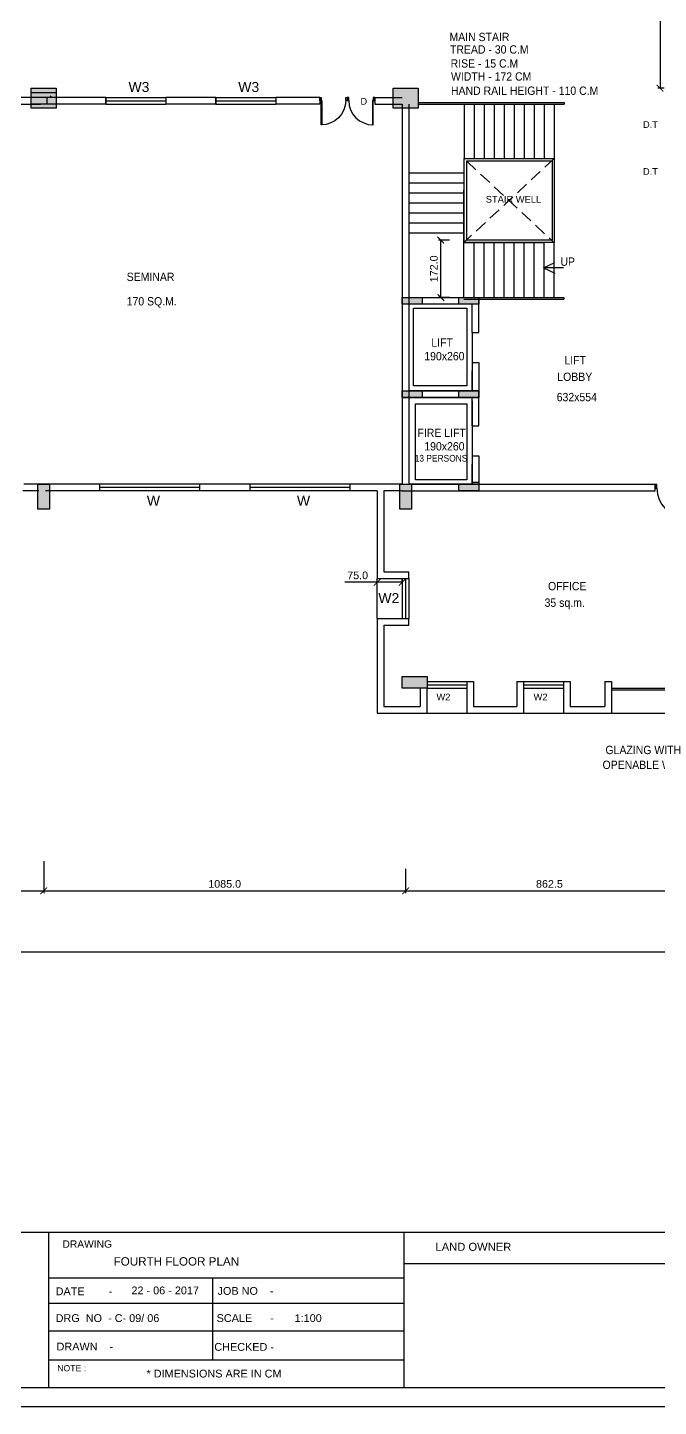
# Model space of a CAD drawing. Extents: x 53439 to 79867, y -144071 to -73305.
# Drawn here: x 70284 to 72176, y -88435 to -84301 of the extents above; entities that cross this region are included whole.
import ezdxf

# ---------------------------------------------------------------- set-up
doc = ezdxf.new("R2010")
doc.units = 0
doc.header["$LTSCALE"] = 0.1
doc.header["$MEASUREMENT"] = 0
doc.header["$PDMODE"] = 35
doc.header["$PDSIZE"] = -0.8
doc.linetypes.add('HIDDEN', pattern=[0.375, 0.25, -0.125])
doc.layers.get('0').update_dxf_attribs({"linetype": 'CONTINUOUS'})
doc.layers.get('DEFPOINTS').update_dxf_attribs({"linetype": 'CONTINUOUS'})
for name, color, linetype in [('BOR', 200, 'CONTINUOUS'), ('BOR1', 230, 'CONTINUOUS'), ('COR_HA', 40, 'CONTINUOUS'), ('DOOR', 30, 'CONTINUOUS'), ('LAYER4', 130, 'CONTINUOUS'), ('STAIR', 142, 'CONTINUOUS'), ('TEXT', 7, 'CONTINUOUS'), ('TEXT-3', 130, 'CONTINUOUS'), ('THIN_HA', 253, 'CONTINUOUS'), ('WALL', 6, 'CONTINUOUS'), ('WIN', 102, 'CONTINUOUS')]:
    doc.layers.add(name, color=color, linetype=linetype)
doc.styles.add('1MM', font='arial.ttf')
doc.styles.add('2MM', font='arial.ttf', dxfattribs={"height": 100})
doc.styles.add('3MM', font='arial.ttf')
doc.styles.add('DIM', font='arial.ttf', dxfattribs={"width": 0.7, "height": 1})
doc.styles.add('DUTCH', font='arial.ttf')
doc.dimstyles.new('KRI', dxfattribs={"dimtxt": 23, "dimasz": 20, "dimexe": 7, "dimexo": 0, "dimgap": 9, "dimtad": 1, "dimdec": 1, "dimzin": 1, "dimtxsty": '1MM', "dimblk": 'ARCHTICK', "dimcen": 0.5, "dimclrd": 252, "dimclre": 252, "dimclrt": 7, "dimaunit": 1, "dimadec": 8, "dimazin": 3, "dimtfac": 1, "dimtdec": 1, "dimtmove": 0, "dimatfit": 3})

# ---------------------------------------------------------------- blocks, each defined once
blk = doc.blocks.new('A$C764D24B9')
at = {"layer": 'DOOR'}
for points in [[(0.056, 0.111), (0.083, 0.111), (0.083, 1), (0.056, 1)], [(0, 0), (0.056, 0), (0.056, 0.111), (0, 0.111)], [(0.944, 0), (1, 0), (1, 0.111), (0.944, 0.111)]]:
    blk.add_lwpolyline(points, close=True, dxfattribs=at)
blk.add_arc((0.056, 0.111), 0.889, 0, 90, dxfattribs=at)
blk = doc.blocks.new('COL')
at = {"layer": 'LAYER4', "linetype": 'CONTINUOUS', "ltscale": 0.1}
blk.add_hatch(color=256, dxfattribs=at).paths.add_polyline_path([(3474.816, -1756.199), (3474.816, -1755.999), (3475.416, -1755.999), (3475.416, -1756.199)])
blk.add_lwpolyline([(3474.816, -1756.199), (3474.816, -1755.999), (3475.416, -1755.999), (3475.416, -1756.199)], close=True, dxfattribs=at)
blk = doc.blocks.new('_ARCHTICK')
at = {"layer": 'WALL', "color": 0, "const_width": 0.15}
blk.add_lwpolyline([(-0.5, -0.5), (0.5, 0.5)], dxfattribs=at)
blk = doc.blocks.new('*D318')
at = {"layer": 'DEFPOINTS', "color": 0, "linetype": 'CONTINUOUS', "ltscale": 0.1}
for p in [(71332.4, -85964.1, -8.8), (71332.4, -85964.1), (71407.4, -85964.1, -8.6)]:
    blk.add_point(p, dxfattribs=at)
at = {"layer": 'LAYER4', "color": 252, "linetype": 'CONTINUOUS', "ltscale": 0.1}
for p, q in [((71332.4, -85964.1), (71332.4, -85957.1)), ((71407.4, -85964.1), (71407.4, -85957.1)), ((71332.4, -85964.1), (71234.9, -85964.1)), ((71407.4, -85964.1), (71332.4, -85964.1))]:
    blk.add_line(p, q, dxfattribs=at)
at = {"layer": 'LAYER4', "color": 252, "linetype": 'CONTINUOUS', "ltscale": 0.1, "xscale": 20, "yscale": 20, "zscale": 20}
for p, rotation in [((71332.4, -85964.1), 179.9999999999555), ((71407.4, -85964.1), 359.9999999999555)]:
    blk.add_blockref('_ARCHTICK', p, dxfattribs=dict(at, rotation=rotation))
at = {"layer": 'LAYER4', "color": 7, "linetype": 'CONTINUOUS', "ltscale": 0.1, "insert": (71273.6, -85943.3), "char_height": 23, "attachment_point": 5, "style": '1MM'}
blk.add_mtext('75.0', dxfattribs=at)
blk = doc.blocks.new('YTTU')
at = {"layer": 'THIN_HA', "linetype": 'CONTINUOUS', "ltscale": 0.1}
blk.add_hatch(color=2, dxfattribs=at).paths.add_polyline_path([(-6879.58, -1156.369), (-6878.83, -1156.369), (-6878.83, -1156.969), (-6879.58, -1156.969)])
at = {"layer": 'THIN_HA', "color": 2, "linetype": 'CONTINUOUS', "ltscale": 0.1}
blk.add_lwpolyline([(-6879.58, -1156.369), (-6878.83, -1156.369), (-6878.83, -1156.969), (-6879.58, -1156.969)], close=True, dxfattribs=at)
blk = doc.blocks.new('HYTYH')
at = {"layer": 'THIN_HA', "linetype": 'CONTINUOUS', "ltscale": 0.1}
for points in [[(-6813.605, -1162.645), (-6813.605, -1162.845), (-6814.205, -1162.845), (-6814.205, -1162.645)], [(-6811.905, -1162.645), (-6811.905, -1162.845), (-6812.505, -1162.845), (-6812.505, -1162.645)], [(-6813.605, -1165.444), (-6813.605, -1165.644), (-6814.205, -1165.644), (-6814.205, -1165.444)], [(-6811.905, -1165.445), (-6811.905, -1165.645), (-6812.505, -1165.645), (-6812.505, -1165.445)], [(-6825.13, -1168.239), (-6824.78, -1168.239), (-6824.78, -1168.989), (-6825.13, -1168.989)], [(-6814.28, -1168.244), (-6813.93, -1168.244), (-6813.93, -1168.994), (-6814.28, -1168.994)], [(-6811.905, -1168.244), (-6811.905, -1168.444), (-6812.505, -1168.444), (-6812.505, -1168.244)], [(-6814.205, -1174.355), (-6814.205, -1174.005), (-6813.455, -1174.005), (-6813.455, -1174.355)]]:
    blk.add_hatch(color=2, dxfattribs=at).paths.add_polyline_path(points)
at = {"layer": 'THIN_HA', "color": 2, "linetype": 'CONTINUOUS', "ltscale": 0.1}
for points, elevation in [([(-6813.605, -1162.645), (-6813.605, -1162.845), (-6814.205, -1162.845), (-6814.205, -1162.645)], 0.108), ([(-6811.905, -1162.645), (-6811.905, -1162.845), (-6812.505, -1162.845), (-6812.505, -1162.645)], 0.108), ([(-6813.605, -1165.444), (-6813.605, -1165.644), (-6814.205, -1165.644), (-6814.205, -1165.444)], 0), ([(-6811.905, -1165.445), (-6811.905, -1165.645), (-6812.505, -1165.645), (-6812.505, -1165.445)], 0.108), ([(-6811.905, -1168.244), (-6811.905, -1168.444), (-6812.505, -1168.444), (-6812.505, -1168.244)], 0)]:
    blk.add_lwpolyline(points, close=True, dxfattribs=dict(at, elevation=elevation))
for points in [[(-6825.13, -1168.239), (-6824.78, -1168.239), (-6824.78, -1168.989), (-6825.13, -1168.989)], [(-6814.28, -1168.244), (-6813.93, -1168.244), (-6813.93, -1168.994), (-6814.28, -1168.994)], [(-6814.205, -1174.355), (-6814.205, -1174.005), (-6813.455, -1174.005), (-6813.455, -1174.355)]]:
    blk.add_lwpolyline(points, close=True, dxfattribs=at)
at = {"layer": 'THIN_HA', "color": 2, "linetype": 'CONTINUOUS'}
for p in [(54.25, 0), (65.1, 0)]:
    blk.add_blockref('YTTU', p, dxfattribs=at)
blk = doc.blocks.new('*D306')
at = {"layer": 'DEFPOINTS', "color": 0, "linetype": 'CONTINUOUS', "ltscale": 0.1}
for p in [(70332.4, -86799.9), (69247.4, -86854.5), (70332.4, -86889.2)]:
    blk.add_point(p, dxfattribs=at)
at = {"layer": 'WIN', "color": 252, "linetype": 'CONTINUOUS', "ltscale": 0.1}
for p, q in [((70332.4, -86799.9), (70332.4, -86896.2)), ((69247.4, -86854.5), (69247.4, -86896.2)), ((69247.4, -86889.2), (70332.4, -86889.2))]:
    blk.add_line(p, q, dxfattribs=at)
at = {"layer": 'WIN', "color": 252, "linetype": 'CONTINUOUS', "ltscale": 0.1, "xscale": 20, "yscale": 20, "zscale": 20, "rotation": 180}
blk.add_blockref('_ARCHTICK', (69247.4, -86889.2), dxfattribs=at)
at = {"layer": 'WIN', "color": 252, "linetype": 'CONTINUOUS', "ltscale": 0.1, "xscale": 20, "yscale": 20, "zscale": 20}
blk.add_blockref('_ARCHTICK', (70332.4, -86889.2), dxfattribs=at)
at = {"layer": 'WIN', "color": 7, "linetype": 'CONTINUOUS', "ltscale": 0.1, "insert": (69789.9, -86868.5), "char_height": 23, "attachment_point": 5, "style": '1MM'}
blk.add_mtext('1085.0', dxfattribs=at)
blk = doc.blocks.new('*D307')
at = {"layer": 'DEFPOINTS', "color": 0, "linetype": 'CONTINUOUS', "ltscale": 0.1}
for p in [(70332.4, -86799.9), (71417.4, -86822.9), (71417.4, -86889.2)]:
    blk.add_point(p, dxfattribs=at)
at = {"layer": 'WIN', "color": 252, "linetype": 'CONTINUOUS', "ltscale": 0.1}
for p, q in [((70332.4, -86799.9), (70332.4, -86896.2)), ((71417.4, -86822.9), (71417.4, -86896.2)), ((70332.4, -86889.2), (71417.4, -86889.2))]:
    blk.add_line(p, q, dxfattribs=at)
at = {"layer": 'WIN', "color": 252, "linetype": 'CONTINUOUS', "ltscale": 0.1, "xscale": 20, "yscale": 20, "zscale": 20, "rotation": 180}
blk.add_blockref('_ARCHTICK', (70332.4, -86889.2), dxfattribs=at)
at = {"layer": 'WIN', "color": 252, "linetype": 'CONTINUOUS', "ltscale": 0.1, "xscale": 20, "yscale": 20, "zscale": 20}
blk.add_blockref('_ARCHTICK', (71417.4, -86889.2), dxfattribs=at)
at = {"layer": 'WIN', "color": 7, "linetype": 'CONTINUOUS', "ltscale": 0.1, "insert": (70874.9, -86868.5), "char_height": 23, "attachment_point": 5, "style": '1MM'}
blk.add_mtext('1085.0', dxfattribs=at)
blk = doc.blocks.new('*D308')
at = {"layer": 'DEFPOINTS', "color": 0, "linetype": 'CONTINUOUS', "ltscale": 0.1}
for p in [(71417.4, -86822.9), (72279.9, -86787.5), (72279.9, -86889.2)]:
    blk.add_point(p, dxfattribs=at)
at = {"layer": 'WIN', "color": 252, "linetype": 'CONTINUOUS', "ltscale": 0.1}
for p, q in [((71417.4, -86822.9), (71417.4, -86896.2)), ((72279.9, -86787.5), (72279.9, -86896.2)), ((71417.4, -86889.2), (72279.9, -86889.2))]:
    blk.add_line(p, q, dxfattribs=at)
at = {"layer": 'WIN', "color": 252, "linetype": 'CONTINUOUS', "ltscale": 0.1, "xscale": 20, "yscale": 20, "zscale": 20, "rotation": 180}
blk.add_blockref('_ARCHTICK', (71417.4, -86889.2), dxfattribs=at)
at = {"layer": 'WIN', "color": 252, "linetype": 'CONTINUOUS', "ltscale": 0.1, "xscale": 20, "yscale": 20, "zscale": 20}
blk.add_blockref('_ARCHTICK', (72279.9, -86889.2), dxfattribs=at)
at = {"layer": 'WIN', "color": 7, "linetype": 'CONTINUOUS', "ltscale": 0.1, "insert": (71848.7, -86868.5), "char_height": 23, "attachment_point": 5, "style": '1MM'}
blk.add_mtext('862.5', dxfattribs=at)
blk = doc.blocks.new('*D311')
at = {"layer": 'DEFPOINTS', "color": 0, "linetype": 'CONTINUOUS', "ltscale": 0.1}
for p in [(60562.4, -86992), (74300.5, -86992, 0), (74300.5, -87072.2)]:
    blk.add_point(p, dxfattribs=at)
at = {"layer": 'WIN', "color": 252, "linetype": 'CONTINUOUS', "ltscale": 0.1}
for p, q in [((60562.4, -86992), (60562.4, -87079.2)), ((74300.5, -86992), (74300.5, -87079.2)), ((60562.4, -87072.2), (74300.5, -87072.2))]:
    blk.add_line(p, q, dxfattribs=at)
at = {"layer": 'WIN', "color": 252, "linetype": 'CONTINUOUS', "ltscale": 0.1, "xscale": 20, "yscale": 20, "zscale": 20, "rotation": 180}
blk.add_blockref('_ARCHTICK', (60562.4, -87072.2), dxfattribs=at)
at = {"layer": 'WIN', "color": 252, "linetype": 'CONTINUOUS', "ltscale": 0.1, "xscale": 20, "yscale": 20, "zscale": 20}
blk.add_blockref('_ARCHTICK', (74300.5, -87072.2), dxfattribs=at)
at = {"layer": 'WIN', "color": 7, "linetype": 'CONTINUOUS', "ltscale": 0.1, "insert": (67431.4, -87051.4), "char_height": 23, "attachment_point": 5, "style": '1MM'}
blk.add_mtext('13738.1', dxfattribs=at)
blk = doc.blocks.new('*D267')
at = {"layer": 'DEFPOINTS', "color": 0, "linetype": 'CONTINUOUS', "ltscale": 0.1}
for p in [(71523.1, -84938), (71549.4, -84938), (71549.4, -85110, 10.8)]:
    blk.add_point(p, dxfattribs=at)
at = {"layer": 'WALL', "color": 252, "linetype": 'CONTINUOUS', "ltscale": 0.1}
for p, q in [((71549.4, -84938), (71516.1, -84938)), ((71523.1, -85110), (71523.1, -84938)), ((71549.4, -85110), (71516.1, -85110))]:
    blk.add_line(p, q, dxfattribs=at)
at = {"layer": 'WALL', "color": 252, "linetype": 'CONTINUOUS', "ltscale": 0.1, "xscale": 20, "yscale": 20, "zscale": 20}
for p, rotation in [((71523.1, -84938), 90), ((71523.1, -85110), 270)]:
    blk.add_blockref('_ARCHTICK', p, dxfattribs=dict(at, rotation=rotation))
at = {"layer": 'WALL', "color": 7, "linetype": 'CONTINUOUS', "ltscale": 0.1, "insert": (71502.3, -85024), "char_height": 23, "attachment_point": 5, "rotation": 90, "style": '1MM'}
blk.add_mtext('172.0', dxfattribs=at)
blk = doc.blocks.new('*D421')
at = {"layer": 'DEFPOINTS', "color": 0, "linetype": 'CONTINUOUS', "ltscale": 0.1}
for p in [(72269.9, -83417.5), (72180.5, -84482.5), (72269.9, -84482.5)]:
    blk.add_point(p, dxfattribs=at)
at = {"layer": 'WALL', "color": 252, "ltscale": 0.1}
for p, q in [((72193, -83417.5), (72173.5, -83417.5)), ((72180.5, -83417.5), (72180.5, -84482.5)), ((72193, -84482.5), (72173.5, -84482.5))]:
    blk.add_line(p, q, dxfattribs=at)
at = {"layer": 'WALL', "color": 252, "linetype": 'CONTINUOUS', "ltscale": 0.1, "xscale": 20, "yscale": 20, "zscale": 20}
for p, rotation in [((72180.5, -83417.5), 90), ((72180.5, -84482.5), 270)]:
    blk.add_blockref('_ARCHTICK', p, dxfattribs=dict(at, rotation=rotation))
at = {"layer": 'WALL', "color": 7, "linetype": 'CONTINUOUS', "ltscale": 0.1, "insert": (72159.7, -83950), "char_height": 23, "attachment_point": 5, "rotation": 90, "style": '1MM'}
blk.add_mtext('1065.0', dxfattribs=at)

msp = doc.modelspace()

# ---------------------------------------------------------------- hatches: boundary and pattern name
at = {"layer": 'LAYER4', "linetype": 'CONTINUOUS', "ltscale": 0.1}
msp.add_hatch(color=7, dxfattribs=at).paths.add_polyline_path([(70294.89, -84529.99), (70294.89, -84494.99), (70369.89, -84494.99), (70369.89, -84529.99)])
msp.add_hatch(color=7, dxfattribs=at).paths.add_polyline_path([(70294.89, -84529.99), (70294.89, -84494.99), (70369.89, -84494.99), (70369.89, -84529.99)])
msp.add_hatch(color=7, dxfattribs=at).paths.add_polyline_path([(70294.89, -84529.99), (70294.89, -84494.99), (70369.89, -84494.99), (70369.89, -84529.99)])

# ---------------------------------------------------------------- linework, layer by layer
at = {"layer": 'BOR', "linetype": 'CONTINUOUS'}
for p, q in [((74621.25, -87913.79), (69062.52, -87913.79)), ((70346.98, -87913.79), (70346.98, -88378.68)), ((70346.98, -87913.79), (70346.98, -88378.68)), ((71412.21, -87913.79), (71412.21, -88378.68)), ((71412.21, -88006.6), (74621.25, -88006.6))]:
    msp.add_line(p, q, dxfattribs=at)
at = {"layer": 'BOR'}
msp.add_lwpolyline([(75675.95, -80187.4), (59468.14, -80187.4), (59468.14, -88378.68), (75675.95, -88378.68)], close=True, dxfattribs=at)
at = {"layer": 'BOR1'}
for p, q in [((70346.98, -88049.17), (71412.21, -88049.17)), ((70346.98, -88049.17), (71412.21, -88049.17)), ((70838.31, -88049.17), (70838.31, -88295.17)), ((70346.98, -88126.08), (71412.21, -88126.08)), ((70346.98, -88208.94), (71412.21, -88208.94)), ((70346.98, -88295.17), (71412.21, -88295.17))]:
    msp.add_line(p, q, dxfattribs=at)
msp.add_lwpolyline([(75732.48, -80130.87), (59411.61, -80130.87), (59411.61, -88435.21), (75732.48, -88435.21)], close=True, dxfattribs=at)
at = {"layer": 'COR_HA', "ltscale": 0.1}
msp.add_line((70352.03, -84510.64), (70354.83, -84505.79), dxfattribs=at)
at = {"layer": 'COR_HA', "linetype": 'CONTINUOUS', "ltscale": 0.1, "elevation": 10.81}
msp.add_lwpolyline([(71440.69, -85141.76), (71601.44, -85141.76), (71601.44, -85374.77), (71440.69, -85374.77)], close=True, dxfattribs=at)
at = {"layer": 'COR_HA', "linetype": 'CONTINUOUS', "ltscale": 0.1}
msp.add_lwpolyline([(71447.59, -85428.37), (71601.48, -85428.37), (71601.48, -85656.81), (71447.59, -85656.81)], close=True, dxfattribs=at)
at = {"layer": 'DOOR', "linetype": 'CONTINUOUS', "ltscale": 0.1}
for p, q in [((71592.36, -84693.48), (71592.36, -84945)), ((71592.36, -84693.51, 0), (71862.44, -84693.48, 0)), ((71592.36, -84693.51, 0), (71862.44, -84693.48, 0)), ((71601, -84700.53, 0), (71857.09, -84700.51, 0)), ((71601, -84938.03), (71601, -84700.53)), ((71857.09, -84700.51, 0), (71857.1, -84938.02, 0)), ((71862.44, -84693.48, 0), (71862.45, -84944.97, 10.81)), ((71592.36, -84945), (71592.36, -84788.51)), ((71592.36, -84945), (71592.36, -84788.51)), ((71862.36, -84944.99), (71592.35, -84945)), ((71592.36, -84945), (71832.36, -84945)), ((71592.36, -84945), (71832.36, -84945)), ((71857.1, -84938.02), (71601, -84938.03))]:
    msp.add_line(p, q, dxfattribs=at)
at = {"layer": 'DOOR', "linetype": 'HIDDEN', "ltscale": 1500}
for p, q in [((71862.44, -84693.48, 0), (71592.36, -84944.98, 10.81)), ((71601, -84701.54, 0.35), (71862.36, -84944.97, 10.81))]:
    msp.add_line(p, q, dxfattribs=at)
at = {"layer": 'LAYER4', "linetype": 'CONTINUOUS', "ltscale": 0.1}
for p, q in [((70342.39, -84529.99), (70342.39, -84509.99)), ((70342.39, -84529.99), (70342.39, -84509.99)), ((70342.39, -84529.99), (70342.39, -84509.99)), ((71159.89, -84509.99), (71159.89, -84529.99)), ((71454.89, -84525.08, 0), (71892.53, -84525.04, 0)), ((71454.89, -84525.08, 0), (71892.53, -84525.04, 0)), ((71454.89, -84530.08, 0), (71892.53, -84530.04, 0)), ((71592.35, -84530.07, 0), (71892.53, -84530.04, 0)), ((71892.53, -84525.04, 0), (71892.53, -84530.04, 0)), ((71892.53, -84525.04, 0), (71892.53, -84530.04, 0)), ((71592.36, -85110, 10.81), (71892.27, -85109.97, 10.81)), ((71592.36, -85110, 10.81), (71892.27, -85109.97, 10.81)), ((71592.36, -85115, 10.81), (71892.27, -85114.97, 10.81)), ((71592.36, -85115, 10.81), (71892.27, -85114.97, 10.81)), ((71892.27, -85109.97, 10.81), (71892.27, -85114.97, 10.81)), ((71892.27, -85109.97, 10.81), (71892.27, -85114.97, 10.81)), ((71617.34, -85214.95, 0), (71617.34, -85304.95, 0)), ((71617.34, -85214.95, 0), (71617.34, -85304.95, 0)), ((71617.39, -85419.99, -10.81), (71617.39, -85509.99, -10.81)), ((71617.39, -85494.49, -10.81), (71617.39, -85584.49, -10.81))]:
    msp.add_line(p, q, dxfattribs=at)
at = {"layer": 'LAYER4', "color": 7, "linetype": 'CONTINUOUS', "ltscale": 0.1}
msp.add_lwpolyline([(70294.89, -84529.99), (70294.89, -84494.99), (70369.89, -84494.99), (70369.89, -84529.99)], close=True, dxfattribs=at)
msp.add_lwpolyline([(70294.89, -84529.99), (70294.89, -84494.99), (70369.89, -84494.99), (70369.89, -84529.99)], close=True, dxfattribs=at)
msp.add_lwpolyline([(70294.89, -84529.99), (70294.89, -84494.99), (70369.89, -84494.99), (70369.89, -84529.99)], close=True, dxfattribs=at)
at = {"layer": 'STAIR', "linetype": 'CONTINUOUS', "ltscale": 0.1}
for p, q in [((71592.55, -84530), (71592.55, -84693.51)), ((71622.55, -84530), (71622.55, -84693.51)), ((71622.55, -84530), (71622.55, -84693.51)), ((71652.55, -84530), (71652.55, -84693.51)), ((71652.55, -84530), (71652.55, -84693.51)), ((71682.55, -84530), (71682.55, -84693.51)), ((71682.55, -84530), (71682.55, -84693.51)), ((71712.55, -84530), (71712.55, -84693.51)), ((71712.55, -84530), (71712.55, -84693.51)), ((71742.55, -84530), (71742.55, -84693.51)), ((71742.55, -84530), (71742.55, -84693.51)), ((71772.55, -84530), (71772.55, -84693.51)), ((71772.55, -84530), (71772.55, -84693.51)), ((71802.55, -84530), (71802.55, -84693.51)), ((71802.55, -84530), (71802.55, -84693.51)), ((71832.52, -84530.03), (71832.44, -84693.51)), ((71832.55, -84530), (71832.55, -84693.51)), ((71832.55, -84530), (71832.55, -84693.51)), ((71862.52, -84530.04), (71862.44, -84693.51)), ((71862.52, -84530.04), (71862.44, -84693.51)), ((71592.36, -84737.52), (71427.39, -84737.52)), ((71592.36, -84737.52), (71427.39, -84737.52)), ((71592.36, -84737.52), (71427.39, -84737.52)), ((71592.36, -84737.52), (71427.39, -84737.52)), ((71592.36, -84767.52), (71427.39, -84767.52)), ((71592.36, -84767.52), (71427.39, -84767.52)), ((71592.36, -84767.52), (71427.39, -84767.52)), ((71592.36, -84767.52), (71427.39, -84767.52)), ((71592.36, -84797.52), (71427.39, -84797.52)), ((71592.36, -84797.52), (71427.39, -84797.52)), ((71592.36, -84797.52), (71427.39, -84797.52)), ((71592.36, -84797.52), (71427.39, -84797.52)), ((71592.36, -84827.52), (71427.39, -84827.52)), ((71592.36, -84827.52), (71427.39, -84827.52)), ((71592.36, -84827.52), (71427.39, -84827.52)), ((71592.36, -84827.52), (71427.39, -84827.52)), ((71592.36, -84857.52), (71427.39, -84857.52)), ((71592.36, -84857.52), (71427.39, -84857.52)), ((71592.36, -84857.52), (71427.39, -84857.52)), ((71592.36, -84857.52), (71427.39, -84857.52)), ((71592.36, -84887.52), (71427.39, -84887.52)), ((71592.36, -84917.52), (71427.39, -84917.52)), ((71592.35, -85109.99), (71592.36, -84945)), ((71622.36, -84945), (71622.36, -85110)), ((71622.36, -84945), (71622.36, -85110)), ((71652.36, -84945), (71652.36, -85110)), ((71652.36, -84945), (71652.36, -85110)), ((71682.36, -84945), (71682.36, -85110)), ((71682.36, -84945), (71682.36, -85110)), ((71712.36, -84945), (71712.36, -85110)), ((71712.36, -84945), (71712.36, -85110)), ((71742.36, -84945), (71742.36, -85110)), ((71742.36, -84945), (71742.36, -85110)), ((71772.36, -84945), (71772.36, -85110)), ((71772.36, -84945), (71772.36, -85110)), ((71802.36, -84945), (71802.36, -85110)), ((71802.36, -84945), (71802.36, -85110)), ((71832.36, -84945), (71832.36, -85110)), ((71832.36, -84945), (71832.36, -85110)), ((71862.36, -84945), (71862.27, -85110)), ((71862.36, -84945), (71862.27, -85110))]:
    msp.add_line(p, q, dxfattribs=at)
at = {"layer": 'THIN_HA', "color": 2, "linetype": 'CONTINUOUS', "ltscale": 0.1}
for p, q in [((71332.39, -85952.77), (71352.39, -85952.77)), ((71332.39, -86072.77), (71332.39, -85952.77)), ((71332.39, -86072.77), (71352.39, -86072.77))]:
    msp.add_line(p, q, dxfattribs=at)
at = {"layer": 'WALL', "linetype": 'CONTINUOUS', "ltscale": 0.1}
for p, q in [((70322.39, -84509.99), (70191.66, -84509.99)), ((70518.89, -84509.99), (70317.39, -84509.99)), ((70518.89, -84509.99), (70337.39, -84509.99)), ((70518.89, -84509.99), (70352.86, -84509.99)), ((70518.89, -84509.99), (70352.86, -84509.99)), ((70518.89, -84509.99), (70352.86, -84509.99)), ((70518.89, -84509.99), (70518.89, -84529.99)), ((70518.89, -84509.99), (70518.89, -84529.99)), ((70848.06, -84509.99), (70698.89, -84509.99)), ((70848.06, -84509.99), (70698.89, -84509.99)), ((70848.06, -84509.99), (70698.89, -84509.99)), ((70848.06, -84509.99), (70698.89, -84509.99)), ((70848.06, -84509.99), (70698.89, -84509.99)), ((70848.06, -84509.99), (70698.89, -84509.99)), ((70848.06, -84509.99), (70698.89, -84509.99)), ((70848.06, -84509.99), (70698.89, -84509.99)), ((70848.06, -84509.99), (70698.89, -84509.99)), ((70848.06, -84509.99), (70698.89, -84509.99)), ((70698.89, -84509.99), (70698.89, -84529.99)), ((70698.89, -84509.99), (70698.89, -84529.99)), ((70848.06, -84509.99), (70848.06, -84529.99)), ((70848.06, -84509.99), (70848.06, -84529.99)), ((71159.89, -84509.99), (71028.06, -84509.99)), ((71159.89, -84509.99), (71028.06, -84509.99)), ((71159.89, -84509.99), (71028.06, -84509.99)), ((71159.89, -84509.99), (71028.06, -84509.99)), ((71159.89, -84509.99), (71028.06, -84509.99)), ((71028.06, -84509.99), (71028.06, -84529.99)), ((71028.06, -84509.99), (71028.06, -84529.99)), ((71159.89, -84509.99), (71159.89, -84529.99)), ((71324.89, -84509.99), (71324.89, -84529.99)), ((71324.89, -84509.99), (71407.39, -84509.99)), ((71324.89, -84509.99), (71324.89, -84529.99)), ((70191.66, -84529.99), (70322.39, -84529.99)), ((70332.39, -84529.99), (70307.84, -84529.99)), ((70518.89, -84529.99), (70317.39, -84529.99)), ((70518.89, -84529.99), (70337.39, -84529.99)), ((70518.89, -84529.99), (70337.39, -84529.99)), ((70848.06, -84529.99), (70698.89, -84529.99)), ((70848.06, -84529.99), (70698.89, -84529.99)), ((70848.06, -84529.99), (70698.89, -84529.99)), ((70848.06, -84529.99), (70698.89, -84529.99)), ((70848.06, -84529.99), (70698.89, -84529.99)), ((70848.06, -84529.99), (70698.89, -84529.99)), ((71159.89, -84529.99), (71028.06, -84529.99)), ((71159.89, -84529.99), (71028.06, -84529.99)), ((71159.89, -84529.99), (71028.06, -84529.99)), ((71324.89, -84529.99), (71407.39, -84529.99)), ((71407.39, -84529.99), (71407.39, -85594.99)), ((71407.39, -84529.99), (71407.39, -85594.99)), ((71427.39, -84529.99, 0), (71427.39, -85632.49, 0)), ((71427.39, -84529.99, 0), (71427.39, -85632.49, 0)), ((71830.63, -85020.63), (71864.73, -85004.63)), ((71890.78, -85020.63), (71830.63, -85020.63)), ((71830.63, -85020.63), (71864.73, -85036.63)), ((71407.34, -85109.99, 10.81), (71407.34, -85409.95, 0)), ((71407.34, -85109.99, 10.81), (71637.34, -85109.99, 10.81)), ((71407.34, -85109.99, 10.81), (71407.34, -85409.95, 0)), ((71407.34, -85109.99, 10.81), (71637.34, -85109.99, 10.81)), ((71407.39, -85109.99, 10.81), (71637.39, -85109.99, 10.81)), ((71407.39, -85109.99, 10.81), (71637.39, -85109.99, 10.81)), ((71637.34, -85129.95, 0), (71427.34, -85129.95, 0)), ((71427.34, -85129.95, 0), (71427.34, -85389.95, 0)), ((71637.34, -85129.95, 0), (71427.34, -85129.95, 0)), ((71427.34, -85129.95, 0), (71427.34, -85389.95, 0)), ((71637.39, -85129.95, 0), (71427.39, -85129.95, 0)), ((71637.39, -85129.95, 0), (71427.39, -85129.95, 0)), ((71532.36, -85109.95, 10.81), (71532.36, -85109.99, 10.81)), ((71532.36, -85109.95, 10.81), (71532.36, -85109.99, 10.81)), ((71617.34, -85214.95, 0), (71617.34, -85129.99, 10.81)), ((71617.34, -85214.95, 0), (71617.34, -85129.99, 10.81)), ((71637.34, -85214.95, 0), (71637.34, -85109.99, 10.81)), ((71637.34, -85214.95, 0), (71637.34, -85109.99, 10.81)), ((71617.34, -85214.95, 0), (71637.34, -85214.95, 0)), ((71617.34, -85214.95, 0), (71637.34, -85214.95, 0)), ((71407.39, -85315.04), (71407.39, -85614.99, -10.81)), ((71407.39, -85315.04), (71407.39, -85669.49, -12.77)), ((71427.39, -85334.99, -10.81), (71427.39, -85632.49, -10.81)), ((71427.39, -85334.99, -10.81), (71427.39, -85669.49, -10.81)), ((71617.34, -85304.95, 0), (71617.34, -85389.95, 0)), ((71617.34, -85304.95, 0), (71637.34, -85304.95, 0)), ((71617.34, -85304.95, 0), (71617.34, -85389.95, 0)), ((71617.34, -85304.95, 0), (71637.34, -85304.95, 0)), ((71617.34, -85389.95, 0), (71617.34, -85329.95, 0)), ((71617.34, -85389.95, 0), (71617.34, -85329.95, 0)), ((71637.34, -85304.95, 0), (71637.34, -85409.95, 0)), ((71637.34, -85304.95, 0), (71637.34, -85409.95, 0)), ((71407.34, -85389.99, 10.81), (71637.34, -85389.99, 10.81)), ((71407.34, -85389.99, 10.81), (71637.34, -85389.99, 10.81)), ((71427.34, -85389.95, 0), (71637.34, -85389.95, 0)), ((71427.34, -85389.95, 0), (71637.34, -85389.95, 0)), ((71637.34, -85409.95, 0), (71427.34, -85409.95, 0)), ((71637.34, -85409.95, 0), (71427.34, -85409.95, 0)), ((71532.31, -85389.95, 10.81), (71532.31, -85389.99, 10.81)), ((71532.31, -85389.95, 10.81), (71532.31, -85389.99, 10.81)), ((71617.34, -85494.95, 0), (71617.34, -85409.99, 10.81)), ((71617.34, -85494.95, 0), (71617.34, -85409.99, 10.81)), ((71637.34, -85494.95, 0), (71637.34, -85389.99, 10.81)), ((71637.34, -85494.95, 0), (71637.34, -85389.99, 10.81)), ((71617.34, -85494.95, 0), (71637.34, -85494.95, 0)), ((71617.34, -85494.95, 0), (71637.34, -85494.95, 0)), ((71617.39, -85584.49, -10.81), (71617.39, -85669.49, -10.81)), ((71617.39, -85584.49, -10.81), (71637.39, -85584.49, -10.81)), ((71617.39, -85584.49, -10.81), (71617.39, -85669.49, -10.81)), ((71617.39, -85584.49, -10.81), (71637.39, -85584.49, -10.81)), ((71637.39, -85584.49, -10.81), (71637.39, -85689.49, -10.81)), ((71637.39, -85584.49, -10.81), (71637.39, -85689.49, -10.81)), ((71617.39, -85669.49, -10.81), (71617.39, -85609.49, -10.81)), ((71617.39, -85669.49, -10.81), (71617.39, -85609.49, -10.81)), ((71617.39, -85664.24, -10.81), (71637.39, -85664.24, -10.81)), ((71617.39, -85664.24, -10.81), (71637.39, -85664.24, -10.81)), ((70317.39, -85689.49), (70269.59, -85689.49)), ((70317.39, -85669.49), (70272.86, -85669.49)), ((70499.87, -85669.49), (70314.89, -85669.49)), ((70499.87, -85689.49, -1.64), (70337.39, -85689.49)), ((70499.87, -85689.49, -1.64), (70337.39, -85689.49)), ((70499.87, -85669.49), (70349.89, -85669.49)), ((70499.87, -85669.49), (70349.89, -85669.49)), ((70499.87, -85669.49), (70349.89, -85669.49)), ((70499.87, -85669.49), (70349.89, -85669.49)), ((70499.87, -85669.49), (70349.89, -85669.49)), ((70499.87, -85669.49), (70349.89, -85669.49)), ((70499.87, -85669.49, -1.64), (70499.87, -85689.49, -1.64)), ((70499.87, -85669.49, -1.64), (70499.87, -85689.49, -1.64)), ((70499.87, -85669.49, -1.64), (70499.87, -85689.49, -1.64)), ((70949.87, -85669.49), (70799.87, -85669.49)), ((70949.87, -85669.49), (70799.87, -85669.49)), ((70949.87, -85669.49), (70799.87, -85669.49)), ((70949.87, -85669.49), (70799.87, -85669.49)), ((70949.87, -85669.49), (70799.87, -85669.49)), ((70949.87, -85669.49), (70799.87, -85669.49)), ((70949.87, -85669.49), (70799.87, -85669.49)), ((70949.87, -85669.49, -1.64), (70799.87, -85669.49, -1.64)), ((70949.87, -85669.49, -1.64), (70799.87, -85669.49, -1.64)), ((70949.87, -85669.49, -1.64), (70799.87, -85669.49, -1.64)), ((70949.87, -85669.49, -1.64), (70799.87, -85669.49, -1.64)), ((70949.87, -85669.49, -1.64), (70799.87, -85669.49, -1.64)), ((70949.87, -85669.49, -1.64), (70799.87, -85669.49, -1.64)), ((70949.87, -85669.49, -1.64), (70799.87, -85669.49, -1.64)), ((70799.87, -85669.49, -1.64), (70799.87, -85689.49, -1.64)), ((70799.87, -85669.49, -1.64), (70799.87, -85689.49, -1.64)), ((70799.87, -85669.49, -1.64), (70799.87, -85689.49, -1.64)), ((70949.87, -85689.49, -6.19), (70799.87, -85689.49, -4.67)), ((70949.87, -85689.49, -6.19), (70799.87, -85689.49, -4.67)), ((70949.87, -85689.49, -7.83), (70799.87, -85689.49, -6.31)), ((70949.87, -85689.49, -7.77), (70799.87, -85689.49, -6.24)), ((70949.87, -85669.49, -1.64), (70949.87, -85689.49, -1.64)), ((70949.87, -85669.49, -1.64), (70949.87, -85689.49, -1.64)), ((70949.87, -85669.49, -1.64), (70949.87, -85689.49, -1.64)), ((71352.86, -85669.49), (71249.87, -85669.49)), ((71352.86, -85669.49), (71249.87, -85669.49)), ((71352.86, -85669.49), (71249.87, -85669.49)), ((71352.86, -85669.49), (71249.87, -85669.49)), ((71352.86, -85669.49), (71249.87, -85669.49)), ((71352.86, -85669.49), (71249.87, -85669.49)), ((71407.39, -85669.49), (71249.87, -85669.49)), ((71249.87, -85669.49, -1.64), (71249.87, -85689.49, -1.64)), ((71249.87, -85669.49, -1.64), (71249.87, -85689.49, -1.64)), ((71249.87, -85669.49, -1.64), (71249.87, -85689.49, -1.64)), ((71332.39, -85689.49, -10.05), (71249.87, -85689.49, -9.22)), ((71332.39, -85689.49, -10.05), (71249.87, -85689.49, -9.22)), ((71332.39, -85689.49, 2.02), (71332.39, -85952.77, 0.38)), ((71407.39, -85689.49, -10.81), (71352.39, -85689.49, -10.25)), ((71407.39, -85689.49, -10.81), (71352.39, -85689.49, -10.25)), ((71352.39, -85689.49, 2.02), (71352.39, -85932.77, 0.5)), ((71427.39, -85669.49, -10.81), (71637.39, -85669.49, -10.81)), ((71427.39, -85669.49, -10.81), (71637.39, -85669.49, -10.81)), ((71427.39, -85669.49, -10.81), (71637.39, -85669.49, -10.81)), ((71427.39, -85669.49, -10.81), (71637.39, -85669.49, -10.81)), ((71637.39, -85669.49), (72165.67, -85669.49)), ((71637.39, -85669.49, -10.81), (71992.57, -85669.49, -10.81)), ((71637.39, -85669.49), (72161.31, -85669.49)), ((71637.39, -85669.49), (71992.57, -85669.49)), ((71637.39, -85689.49), (72165.68, -85689.49)), ((71637.39, -85689.49, -10.81), (72012.57, -85689.49, -10.81)), ((71637.39, -85689.49), (72161.32, -85689.49)), ((71637.39, -85689.49), (72012.57, -85689.49)), ((72165.68, -85689.49, 7.81), (72165.67, -85669.49, 8.31)), ((71332.39, -85952.77, -0.2), (71427.39, -85952.77, -10.81)), ((71352.39, -85932.77, -2.43), (71427.39, -85932.77, -10.81)), ((71427.39, -85952.77, -10.81), (71427.39, -85932.77, -10.81)), ((71332.39, -86072.77, -0.38), (71332.39, -86356.05, -2.15)), ((71332.39, -86072.77, -0.2), (71427.39, -86072.77, -10.81)), ((71427.39, -86092.77, -10.81), (71427.39, -86072.77, -10.81)), ((71352.39, -86092.77, -0.5), (71352.39, -86336.05, -2.02)), ((71352.39, -86092.77, -2.43), (71427.39, -86092.77, -10.81)), ((71461.34, -86281.05), (71461.34, -86336.05)), ((71481.34, -86281.05), (71481.34, -86356.05)), ((71601.34, -86261.55), (71621.34, -86261.55)), ((71601.34, -86261.55), (71601.34, -86356.55)), ((71601.34, -86261.55), (71621.34, -86261.55)), ((71621.34, -86261.55), (71621.34, -86336.55)), ((71751.34, -86261.55), (71771.34, -86261.55)), ((71751.34, -86261.55), (71751.34, -86321.55)), ((71751.34, -86261.55), (71771.34, -86261.55)), ((71751.34, -86281.55), (71751.34, -86336.55)), ((71771.34, -86261.55), (71771.34, -86356.55)), ((71891.34, -86261.55), (71911.34, -86261.55)), ((71891.34, -86261.55), (71911.34, -86261.55)), ((71891.34, -86261.55), (71891.34, -86356.55)), ((71911.34, -86261.55), (71911.34, -86336.55)), ((72014.93, -86261.55), (72014.93, -86336.55)), ((72014.93, -86261.55), (72034.93, -86261.55)), ((72014.93, -86281.55), (72014.93, -86336.55)), ((72034.93, -86261.55), (72034.93, -86356.55)), ((71332.39, -86356.05), (71481.34, -86356.05)), ((71352.39, -86336.05), (71461.34, -86336.05)), ((71407.39, -86356.05), (71481.34, -86356.05)), ((71427.39, -86336.05), (71461.34, -86336.05)), ((71601.34, -86356.55), (71771.34, -86356.55)), ((71601.34, -86356.55), (71771.34, -86356.55)), ((71621.34, -86336.55), (71751.34, -86336.55)), ((71621.34, -86336.55), (71751.34, -86336.55)), ((71891.34, -86356.55), (71989.93, -86356.55)), ((71891.34, -86356.55), (71989.93, -86356.55)), ((71891.34, -86356.55), (72034.93, -86356.55)), ((71911.34, -86336.55), (71989.93, -86336.55)), ((71911.34, -86336.55), (72014.93, -86336.55)), ((71911.34, -86336.55), (71989.93, -86336.55)), ((71911.34, -86336.55), (71989.93, -86336.55))]:
    msp.add_line(p, q, dxfattribs=at)
for points in [[(70518.89, -84529.99), (70518.89, -84509.99)], [(70848.06, -84529.99), (70848.06, -84509.99)]]:
    msp.add_lwpolyline(points, dxfattribs=at)
for points, elevation in [([(71407.34, -85409.95), (71637.34, -85409.95)], 0), ([(71407.34, -85409.95), (71637.34, -85409.95)], 0), ([(71637.34, -85389.95), (71427.34, -85389.95)], 0), ([(71637.34, -85389.95), (71427.34, -85389.95)], 0), ([(71637.34, -85389.95), (71427.34, -85389.95)], 0), ([(71637.34, -85389.95), (71427.34, -85389.95)], 0), ([(70799.87, -85669.49), (70799.87, -85689.49)], -1.64), ([(71249.87, -85669.49), (71249.87, -85689.49)], -1.64), ([(71407.39, -85689.49), (71637.39, -85689.49)], -10.81), ([(71407.39, -85689.49), (71637.39, -85689.49)], -10.81), ([(71407.39, -85689.49), (71637.39, -85689.49)], -10.81), ([(71407.39, -85689.49), (71637.39, -85689.49)], -10.81), ([(71637.39, -85669.49), (71427.39, -85669.49)], -10.81), ([(71637.39, -85669.49), (71427.39, -85669.49)], -10.81), ([(71637.39, -85669.49), (71427.39, -85669.49)], -10.81), ([(71637.39, -85669.49), (71427.39, -85669.49)], -10.81), ([(71637.39, -85669.49), (71427.39, -85669.49)], -10.81), ([(71637.39, -85669.49), (71427.39, -85669.49)], -10.81), ([(71637.39, -85669.49), (71427.39, -85669.49)], -10.81), ([(71637.39, -85669.49), (71427.39, -85669.49)], -10.81)]:
    msp.add_lwpolyline(points, dxfattribs=dict(at, elevation=elevation))
at = {"layer": 'WIN'}
for p, q in [((70518.89, -84509.99), (70698.89, -84509.99)), ((70848.06, -84509.99), (71028.06, -84509.99)), ((70518.89, -84519.99), (70698.89, -84519.99)), ((70518.89, -84529.99), (70698.89, -84529.99)), ((70848.06, -84519.99), (71028.06, -84519.99)), ((70848.06, -84529.99), (71028.06, -84529.99)), ((70799.87, -85669.49, -1.64), (70499.87, -85669.49, -1.64)), ((70799.87, -85679.49, -1.64), (70499.87, -85679.49, -1.64)), ((70799.87, -85689.49, -1.64), (70499.87, -85689.49, -1.64)), ((71249.87, -85669.49, -1.64), (70949.87, -85669.49, -1.64)), ((71249.87, -85679.49, -1.64), (70949.87, -85679.49, -1.64)), ((71249.87, -85689.49, -1.64), (70949.87, -85689.49, -1.64)), ((71407.39, -85952.77, -8.57), (71407.39, -86072.77, -8.57)), ((71417.39, -85952.77, -9.69), (71417.39, -86072.77, -9.69)), ((71427.39, -85952.77, -10.81), (71427.39, -86072.77, -10.81)), ((71481.34, -86261.55), (71601.34, -86261.55)), ((71481.34, -86261.55), (71601.34, -86261.55)), ((71481.34, -86281.55), (71601.34, -86281.55)), ((71481.34, -86281.55), (71601.34, -86281.55)), ((71771.34, -86261.55), (71891.34, -86261.55)), ((71771.34, -86261.55), (71891.34, -86261.55)), ((71771.34, -86281.55), (71891.34, -86281.55)), ((71771.34, -86281.55), (71891.34, -86281.55)), ((72034.93, -86281.55), (72294.93, -86281.55)), ((72034.93, -86286.55), (72294.93, -86286.55)), ((71481.34, -86356.05), (72364.96, -86356.05)), ((71481.34, -86356.05), (72364.96, -86356.05)), ((71771.34, -86356.55), (71891.34, -86356.55)), ((72034.93, -86356.55), (72364.87, -86356.55))]:
    msp.add_line(p, q, dxfattribs=at)
at = {"layer": 'WIN', "color": 3, "linetype": 'HIDDEN', "ltscale": 10}
for p, q in [((71481.34, -86271.42), (71601.34, -86271.42)), ((71481.34, -86271.42), (71601.34, -86271.42)), ((71771.34, -86271.42), (71891.34, -86271.42)), ((71771.34, -86271.42), (71891.34, -86271.42))]:
    msp.add_line(p, q, dxfattribs=at)

# ---------------------------------------------------------------- block references
at = {"layer": 'LAYER4', "linetype": 'CONTINUOUS', "xscale": 100, "yscale": 100, "zscale": 100}
for p in [(-276074.22, 90489.88, 10.81), (-276074.22, 90489.88, 10.81), (-276074.17, 90489.88, 10.81), (-276074.17, 90489.88, 10.81), (-275904.22, 90489.88, 10.81), (-275904.22, 90489.88, 10.81), (-275904.17, 90489.88, 10.81), (-275904.17, 90489.88, 10.81), (-275904.22, 90209.92, 0), (-275904.22, 90209.92, 0), (-275904.22, 90209.88, 10.81), (-275904.22, 90209.88, 10.81)]:
    msp.add_blockref('COL', p, dxfattribs=at)
at = {"layer": 'THIN_HA', "color": 2, "linetype": 'CONTINUOUS', "xscale": 100, "yscale": 100, "zscale": 100}
msp.add_blockref('HYTYH', (752827.85, 31154.42), dxfattribs=at)
at = {"layer": 'WALL', "linetype": 'CONTINUOUS', "ltscale": 0.1, "rotation": 180}
for p, xscale, yscale, zscale in [((71159.89, -84509.99), -82.50000000116415, 82.50000000116415, 82.50000000115048), ((71159.89, -84509.99), -82.50000000116415, 82.50000000116415, 82.50000000115048), ((71324.89, -84509.99), 82.50000000116415, 82.50000000116415, 82.50000000116415), ((71324.89, -84509.99), 82.50000000116415, 82.50000000116415, 82.50000000116415), ((72265.07, -85670.61, 8.28), 99.39759036278701, 99.39759036278701, 99.39759036278701)]:
    msp.add_blockref('A$C764D24B9', p, dxfattribs=dict(at, xscale=xscale, yscale=yscale, zscale=zscale))

# ---------------------------------------------------------------- texts
at = {"style": 'DIM'}
for s, height, p in [('W3', 30, (70586.41, -84493.71)), ('W3', 30, (70915.58, -84493.71)), ('D', 20, (71281.97, -84531.9)), ('D.T', 20, (72129.17, -84601.34)), ('D.T', 20, (72129.17, -84742.15)), ('STAIR WELL', 20, (71657.8, -84825.57, 0.13)), ('W', 30, (70641.58, -85734.25, -1.64)), ('W', 30, (71091.58, -85734.25, -1.64)), ('W2', 30, (71335.67, -86026.36, -5.4)), ('W2', 20, (71510.05, -86317.73, -10.81)), ('W2', 20, (71801.12, -86317.73, -10.81))]:
    msp.add_text(s, height=height, dxfattribs=at).set_placement(p)
at = {"layer": 'LAYER4'}
for s, height, style, p in [('DRAWING', 22, '3MM', (70388.51, -87959.29)), ('LAND OWNER', 24, '3MM', (71507.12, -87968.64)), ('DATE        -', 23.2943, '2MM', (70367.99, -88101.69)), ('22 - 06 - 2017', 23.2943, '2MM', (70595.3, -88099)), ('JOB NO    -', 23.2943, '2MM', (70853.44, -88100.5)), ('DRG  NO  - C- 09/ 06', 23.2943, '2MM', (70367.99, -88182.04)), ('SCALE      -', 23.2943, '2MM', (70850.68, -88181.96)), ('1:100', 23.294, '2MM', (71084.54, -88181.96)), ('DRAWN    -', 23.294, '2MM', (70370.81, -88267.31)), ('CHECKED -', 23.294, '2MM', (70843.76, -88268.39)), ('NOTE :', 18.635, '2MM', (70372.77, -88329.98)), ('* DIMENSIONS ARE IN CM', 23.2943, '2MM', (70640.44, -88348.41))]:
    msp.add_text(s, height=height, dxfattribs=dict(at, style=style)).set_placement(p)
at = {"layer": 'TEXT', "style": 'DUTCH', "width": 0.9}
for s, p in [('UP', (71881.69, -85014.93)), ('SEMINAR', (70581.08, -85060.47, 0)), ('170 SQ.M.', (70581.08, -85133.85, 0)), ('LIFT', (71494.56, -85257.87, 0)), ('190x260', (71473.56, -85298.37, 0)), ('LIFT', (71893.53, -85310.87, 0)), ('LOBBY', (71872.31, -85360.27, 0)), ('632x554', (71870.52, -85421.13, 0)), ('OFFICE', (71844.54, -85987.9, 0)), ('35 sq.m.', (71834.26, -86037.58, 0)), (' GLAZING WITH', (72008.01, -86479.19)), ('OPENABLE WINDOW', (72008.01, -86523.7))]:
    msp.add_text(s, height=25, dxfattribs=at).set_placement(p)
at = {"layer": 'TEXT', "color": 1, "style": 'DUTCH', "width": 0.9}
for s, height, p in [('FIRE LIFT', 25, (71453.07, -85528.16, 0)), ('190x260', 25, (71473.56, -85568.66, 0)), ('13 PERSONS', 20, (71444.7, -85601.99, -10.81))]:
    msp.add_text(s, height=height, dxfattribs=at).set_placement(p)
at = {"layer": 'TEXT', "color": 7, "style": 'DUTCH'}
msp.add_text(' FOURTH FLOOR PLAN', height=25, dxfattribs=at).set_placement((70532.1, -88012.85))
at = {"layer": 'TEXT-3', "color": 1, "style": 'DUTCH', "width": 0.9}
for s, p in [('MAIN STAIR', (71548.99, -84341.18, 0)), ('TREAD - 30 C.M', (71550.49, -84378.68, 0)), ('RISE - 15 C.M', (71552.49, -84420.68, 0)), ('WIDTH - 172 CM', (71553.49, -84459.68, 0)), ('HAND RAIL HEIGHT - 110 C.M', (71553.49, -84502.44, 0))]:
    msp.add_text(s, height=25, dxfattribs=at).set_placement(p)

# ---------------------------------------------------------------- dimensions: what is measured, and where the dimension line sits
at = {"layer": 'LAYER4', "color": 120, "linetype": 'CONTINUOUS', "ltscale": 0.1}
dim = msp.add_aligned_dim(p1=(71407.39, -85964.08, -8.57), p2=(71332.39, -85964.08, -8.77), distance=0, dimstyle='KRI', dxfattribs=at)
dim.commit()
dim.dimension.update_dxf_attribs({"geometry": '*D318', "text_midpoint": (71273.65, -85943.34)})
at = {"layer": 'WALL', "color": 7, "linetype": 'CONTINUOUS', "ltscale": 0.1}
dim = msp.add_aligned_dim(p1=(72269.95, -83417.49), p2=(72269.95, -84482.49), distance=-89.5, dimstyle='KRI', override={"dimfxl": 12.5, "dimfxlon": 1}, dxfattribs=at)
dim.commit()
dim.dimension.update_dxf_attribs({"geometry": '*D421', "text_midpoint": (72159.71, -83949.99)})
at = {"layer": 'WALL', "linetype": 'CONTINUOUS', "ltscale": 0.1}
dim = msp.add_linear_dim(base=(71523.07, -84938.03), p1=(71549.42, -85109.99, 10.81), p2=(71549.41, -84938.03), angle=90, dimstyle='KRI', dxfattribs=at)
dim.commit()
dim.dimension.update_dxf_attribs({"geometry": '*D267', "text_midpoint": (71502.33, -85024.01)})
at = {"layer": 'WIN', "linetype": 'CONTINUOUS', "ltscale": 0.1}
for base, p1, p2, picture, middle in [((70332.39, -86889.19), (69247.39, -86854.5), (70332.39, -86799.89), '*D306', (69789.89, -86868.45)), ((71417.39, -86889.19), (70332.39, -86799.89), (71417.39, -86822.95), '*D307', (70874.89, -86868.45)), ((72279.93, -86889.19), (71417.39, -86822.95), (72279.93, -86787.54), '*D308', (71848.66, -86868.45))]:
    dim = msp.add_linear_dim(base=base, p1=p1, p2=p2, dimstyle='KRI', override={"dimtmove": 1}, dxfattribs=at)
    dim.commit()
    dim.dimension.update_dxf_attribs({"geometry": picture, "text_midpoint": middle})
dim = msp.add_linear_dim(base=(74300.51, -87072.16), p1=(60562.39, -86991.96), p2=(74300.51, -86991.96, 0), dimstyle='KRI', dxfattribs=at)
dim.commit()
dim.dimension.update_dxf_attribs({"geometry": '*D311', "text_midpoint": (67431.45, -87051.4)})

doc.saveas('drawing.dxf')
